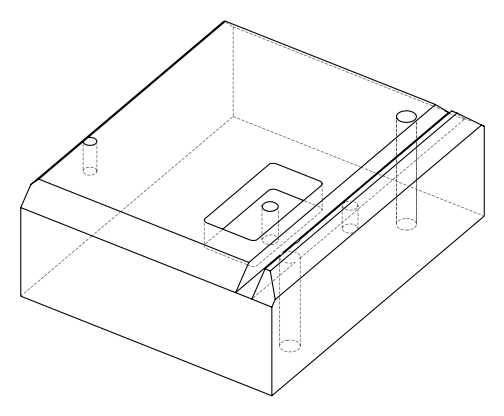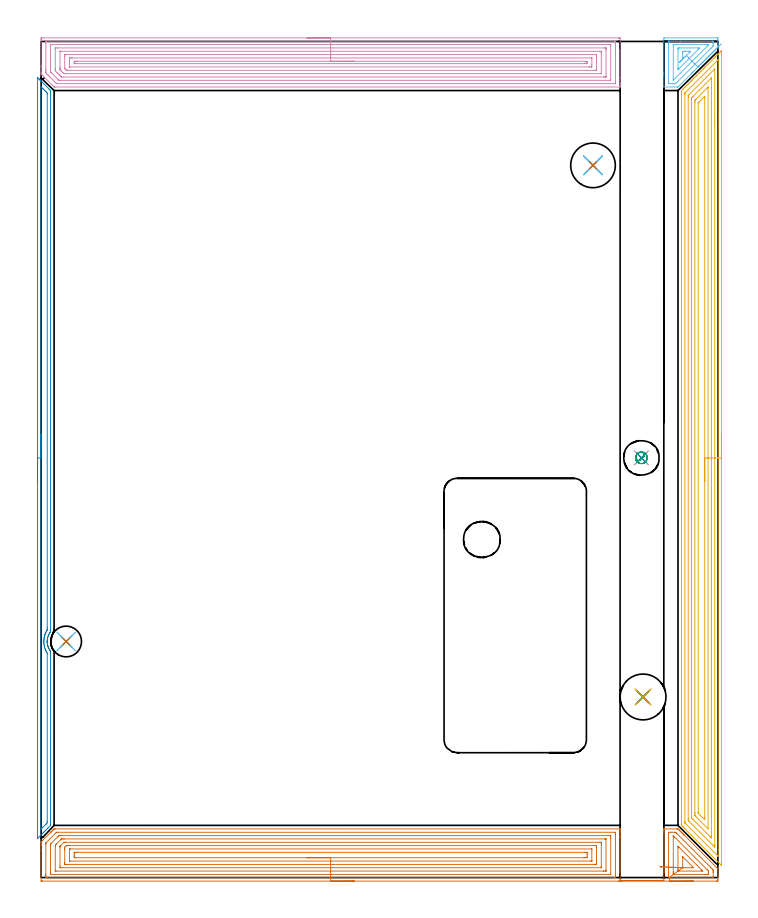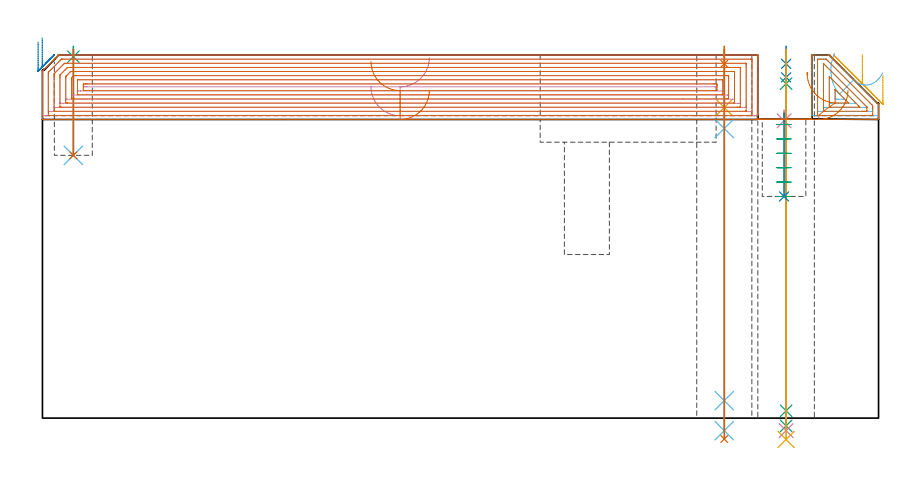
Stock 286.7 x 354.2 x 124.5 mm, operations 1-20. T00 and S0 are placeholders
(PLAN: 23 operations, 15 tool changes, 94.6 min)
(1 SPOT_DRILL | STEP1HOLE | NXT0321_9005460120000 | 0.05 min | 183 mm3)
(2 SPOT_DRILL_1 | STEP1HOLE_1 | NXT0321_9005460120000 | 0.05 min | 183 mm3)
(3 SPOT_DRILL_2 | STEP1POCKET | NXT0321_9005460120000 | 0.03 min | 2 mm3)
(4 SPOT_DRILL_3 | STEP1POCKET_1 | NXT0321_9005460120000 | 0.03 min | 2387 mm3)
(5 DRILL_BLIND_HOLE_INTO_CENTER | STEP1HOLE | NXT0301_128 | 0.08 min | 1726 mm3)
(6 GUN_DRILL_THROUGH_HOLE | STEP1HOLE | UGT0307_009 | 0.63 min | 12133 mm3)
(7 DRILL_TO_ENLARGE_THROUGH_HOLE | STEP1HOLE | UGT0301_257 | 0.54 min | 20842 mm3)
(8 DRILL_BLIND_HOLE_INTO_CENTER_1 | STEP1HOLE_1 | UGT0301_175 | 0.04 min | 86 mm3)
(9 GUN_DRILL_THROUGH_HOLE_1 | STEP1HOLE_1 | UGT0307_001 | 0.56 min | 2280 mm3)
(10 SPADE_DRILL_TO_ENLARGE_THROUGH_HOLE | STEP1HOLE_1 | UGT0306_003 | 0.52 min | 12696 mm3)
(11 DRILL_TO_ENLARGE_THROUGH_HOLE_1 | STEP1HOLE_1 | UGT0301_261 | 0.54 min | 21514 mm3)
(12 DRILL_BLIND_HOLE_INTO_CENTER_2 | STEP1POCKET | NXT0301_056 | 0.15 min | 1885 mm3)
(13 DRILL_TO_ENLARGE_BLIND_HOLE | STEP1POCKET | UGT0301_374 | 0.15 min | 2670 mm3)
(14 DRILL_BLIND_HOLE_INTO_CENTER_3 | STEP1POCKET_1 | NXT0301_128 | 0.12 min | 2962 mm3)
(15 MILL_ROUGH_BLIND_HOLE_CONTOUR | STEP1POCKET_1 | NXT0201_013 | Spiral | 0.65 min | 3099 mm3)
(16 AREA_MILL | FG_CHAMFER_SURFACE | UGT0205_001 | 15.92 min | 54783 mm3)
(17 AREA_MILL_1 | FG_CHAMFER_SURFACE_1 | UGT0205_001 | 16.15 min | 50276 mm3)
(18 AREA_MILL_2 | FG_CHAMFER_SURFACE_2 | UGT0205_001 | 1.3 min | 4495 mm3)
(19 AREA_MILL_3 | FG_CHAMFER_SURFACE_3 | UGT0205_001 | 17.59 min | 67489 mm3)
(20 AREA_MILL_4 | FG_CHAMFER_SURFACE_4 | UGT0205_001 | 5.29 min | 4749 mm3)
(21 MILL_RECTANGULAR_POCKET | POCKET_RECTANGULAR_STRAIGHT | NXT0201_013 | Follow Part, ap 2.5, ae 75% | 24.89 min | 208772 mm3)
(22 MILL_RECTANGULAR_SLOT | SLOT_RECTANGULAR | UGT0201_100 | Follow Part, ap 4.5, ae 75% | 8.12 min | 125910 mm3)
(23 MILL_BLIND_HOLE_FROM_SOLID_MATERIAL | STEP1POCKET_2 | NXT0201_013 | Spiral | 1.2 min | 7117 mm3)
(TOOL NXT0321_9005460120000 | NC Spot Drill, 142deg, 12mm, Carbide, Uncoated | D12 PA142 FL30 Z2)
(TOOL NXT0301_128 | Carbide Drill 12mm [861.1-1200-036A1-GP GC34] | D12 PA150 FL37.4 Z2)
(TOOL UGT0307_009 | Gun Drill 12 mm | D12 PA130 FL24 Z1)
(TOOL UGT0301_257 | Twist Drill 18.9 mm | D18.9 PA118 FL135 Z2)
(TOOL UGT0301_175 | Twist Drill 5.1 mm | D5.1 PA118 FL50 Z2)
(TOOL UGT0307_001 | Gun Drill 5 mm | D5 PA130 FL24 Z1)
(TOOL UGT0306_003 | Spade Drill 12.5mm | D12.5 PA132 FL10 Z2)
(TOOL UGT0301_261 | Twist Drill 19.4 mm | D19.4 PA118 FL140 Z2)
(TOOL NXT0301_056 | Carbide Drill 8.5mm [860.1-0850-026A1-MM 2214] | D8.5 PA140 FL47 Z2)
(TOOL UGT0301_374 | Twist Drill Flat Bottom 13 mm | D13 PA180 FL101 Z2)
(TOOL NXT0201_013 | ENDMILL 10mm | D10 FL30 Z4)
(TOOL UGT0205_001 | Chamfer Mill 20 x 3 x 45 deg. | D20 FL50 Z2)
(TOOL UGT0201_100 | End Mill 18 mm | D18 FL22 Z2)
(OP 1 SPOT_DRILL)
G17 G21 G94 G90
T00 M6
G54
G17 G0 G90 X233.8 Y301.7 S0 M3
G43 Z134.5 H0
G94 G81 G98 Z121.5 F250. R127.5
G80
M5
M2
(OP 2 SPOT_DRILL_1)
G17 G21 G94 G90
T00 M6
G54
G17 G0 G90 X255. Y76.5 S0 M3
G43 Z134.5 H0
G94 G81 G98 Z121.5 F250. R127.5
G80
M5
M2
(OP 3 SPOT_DRILL_2)
G17 G21 G94 G90
T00 M6
G54
G17 G0 G90 X10.6 Y100. S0 M3
G43 Z134.5 H0
G94 G81 G98 Z123.936 F250. R127.5
G80
M5
M2
(OP 4 SPOT_DRILL_3)
G17 G21 G94 G90
T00 M6
G54
G17 G0 G90 X254.3 Y177.8 S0 M3
G43 Z134.5 H0
G94 G81 G98 Z101.959 F250. R105.6
G80
M5
M2
(OP 5 DRILL_BLIND_HOLE_INTO_CENTER)
G17 G21 G94 G90
T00 M6
G54
G17 G0 G90 X233.8 Y301.7 S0 M3
G43 Z134.5 H1
G94 G81 G98 Z106.5 F250. R126.5
G80
M5
M2
(OP 6 GUN_DRILL_THROUGH_HOLE)
G17 G21 G94 G90
T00 M6
G54
G17 G0 G90 X233.8 Y301.7 M8
G43 Z134.5 H0
Z120.156
S716 M3
G94 G1 Z99.31 F125. M26
G4 X.084
Z6. F250.
G4 X.084
Z-4.298 F125.
G4 X.084
M5
M9
G0 Z120.156
Z134.5
M2
(OP 7 DRILL_TO_ENLARGE_THROUGH_HOLE)
G17 G21 G94 G90
T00 M6
G54
G17 G0 G90 X233.8 Y301.7 S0 M3
G43 Z134.5 H0
G94 G73 G98 Z-7.178 F250. Q18.811 R126.5
G80
M5
M2
(OP 8 DRILL_BLIND_HOLE_INTO_CENTER_1)
G17 G21 G94 G90
T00 M6
G54
G17 G0 G90 X255. Y76.5 S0 M3
G43 Z134.5 H0
G94 G81 G98 Z116.85 F250. R126.5
G80
M5
M2
(OP 9 GUN_DRILL_THROUGH_HOLE_1)
G17 G21 G94 G90
T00 M6
G54
G17 G0 G90 X255. Y76.5 M8
G43 Z134.5 H0
Z123.008
S716 M3
G94 G1 Z114.686 F125. M26
G4 X.084
Z2.5 F250.
G4 X.084
Z-2.666 F125.
G4 X.084
M5
M9
G0 Z123.008
Z134.5
M2
(OP 10 SPADE_DRILL_TO_ENLARGE_THROUGH_HOLE)
G17 G21 G94 G90
T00 M6
G54
G17 G0 G90 X255. Y76.5 S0 M3
G43 Z134.5 H0
G94 G73 G98 Z-4.283 F250. Q11.708 R126.5
G80
M5
M2
(OP 11 DRILL_TO_ENLARGE_THROUGH_HOLE_1)
G17 G21 G94 G90
T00 M6
G54
G17 G0 G90 X255. Y76.5 S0 M3
G43 Z134.5 H0
G94 G73 G98 Z-7.328 F250. Q18.833 R126.5
G80
M5
M2
(OP 12 DRILL_BLIND_HOLE_INTO_CENTER_2)
G17 G21 G94 G90
T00 M6
G54
G17 G0 G90 X10.6 Y100. S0 M3
G43 Z134.5 H1
G94 G81 G98 Z90.1 F250. R126.5
G80
M5
M2
(OP 13 DRILL_TO_ENLARGE_BLIND_HOLE)
G17 G21 G94 G90
T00 M6
G54
G17 G0 G90 X10.6 Y100. S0 M3
G43 Z134.5 H0
G94 G73 G98 Z90.1 F250. Q11.467 R126.5
G80
M5
M2
(OP 14 DRILL_BLIND_HOLE_INTO_CENTER_3)
G17 G21 G94 G90
T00 M6
G54
G17 G0 G90 X254.3 Y177.8 S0 M3
G43 Z134.5 H1
G94 G81 G98 Z76. F250. R104.6
G80
M5
M2
(OP 15 MILL_ROUGH_BLIND_HOLE_CONTOUR)
G17 G21 G94 G90
T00 M6
G54
G17 G0 G90 X254.3 Y177.8 S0 M3
G43 Z134.5 H0
Z100.667
G94 G3 X254.375 Y180.175 R1.189 F250.
X251.855 Y177.954 R2.375
X254.146 Y175.355 R2.45
X251.855 Y177.954 R-2.45
X253. Y176.654 R1.225
X254.3 Y177.8 R1.225
G0 Z95.733
G3 X254.375 Y180.175 R1.189
X251.855 Y177.954 R2.375
X254.146 Y175.355 R2.45
X251.855 Y177.954 R-2.45
X253. Y176.654 R1.225
X254.3 Y177.8 R1.225
G0 Z90.8
G3 X254.375 Y180.175 R1.189
X251.855 Y177.954 R2.375
X254.146 Y175.355 R2.45
X251.855 Y177.954 R-2.45
X253. Y176.654 R1.225
X254.3 Y177.8 R1.225
G0 Z85.867
G3 X254.375 Y180.175 R1.189
X251.855 Y177.954 R2.375
X254.146 Y175.355 R2.45
X251.855 Y177.954 R-2.45
X253. Y176.654 R1.225
X254.3 Y177.8 R1.225
G0 Z80.933
G3 X254.375 Y180.175 R1.189
X251.855 Y177.954 R2.375
X254.146 Y175.355 R2.45
X251.855 Y177.954 R-2.45
X253. Y176.654 R1.225
X254.3 Y177.8 R1.225
G0 Z76.
G3 X254.375 Y180.175 R1.189
X251.855 Y177.954 R2.375
X254.146 Y175.355 R2.45
X251.855 Y177.954 R-2.45
X253. Y176.654 R1.225
X254.3 Y177.8 R1.225
G0 Z134.5
M5
M2
(OP 16 AREA_MILL)
G17 G21 G94 G90
T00 M6
G54
G17 G0 G90 X112.65 Y355.7 S1061 M3
G43 Z134.5 H0
Z113.7
G94 G1 X112.688 Z112.828 F250.
X112.802 Z111.964
X112.991 Z111.112
X113.253 Z110.28
X113.587 Z109.474
X113.99 Z108.7
X114.458 Z107.964
X114.99 Z107.272
X115.579 Z106.629
X116.222 Z106.04
X116.914 Z105.508
X117.65 Z105.04
X118.424 Z104.637
X119.23 Z104.303
X120.062 Z104.041
X120.914 Z103.852
X121.778 Z103.738
X122.65 Z103.7
X244.674
X244.976 Y355.697 Z103.702
X245.29 Y355.692 Z103.706
X245.3 Y355.374 Z104.023
Y338.792 Z120.603
Y336.385 Z123.011
Y335.669 Z123.731
Y335.376 Z124.024
X245.293 Y334.957 Z124.435
X245.29 Y334.903 Z124.488
X245.121 Y334.9 Z124.5
X5.99
X5.5 Y334.907 Z124.493
X5.473 Y334.927 Z124.473
X0.179 Y340.22 Z119.179
X0.005 Y340.396 Z119.003
X0.004 Y340.4 Z119.
X0. Y340.754 Z118.645
Y341.018 Z118.382
Y341.734 Z117.661
Y342.983 Z116.414
Y343.517 Z115.878
Y344.142 Z115.254
Y354.84 Z104.557
X0.002 Y355.107 Z104.29
X0.007 Y355.692 Z103.706
X0.038 Y355.694 Z103.704
X0.626 Y355.7 Z103.7
X122.65
Y354.286 Z105.114
X242.886 Y354.285 Z105.115
X242.956 Y354.284 Z105.116
X243.096 Y354.279 Z105.121
X243.29 Y354.268 Z105.132
X243.292 Y354.216 Z105.184
X243.299 Y353.804 Z105.596
X243.3 Y349.002 Z110.398
Y336.863 Z122.537
X243.296 Y336.385 Z123.016
X243.293 Y336.334 Z123.066
X243.292 Y336.326 Z123.074
X243.26 Y336.321 Z123.079
X243.168 Y336.318 Z123.082
X243.027 Y336.315 Z123.085
X242.956 Y336.314 Z123.086
X6.814 Y336.315 Z123.085
X6.673 Y336.317 Z123.083
X6.58 Y336.321 Z123.079
X6.535 Y336.326 Z123.074
X6.522 Y336.336 Z123.064
X6.469 Y336.385 Z123.016
X5.99 Y336.86 Z122.54
X5.574 Y337.276 Z122.124
X3.308 Y339.541 Z119.859
X2.899 Y339.951 Z119.449
X2.414 Y340.438 Z118.962
X2.017 Y340.842 Z118.558
X2.005 Y341.25 Z118.15
X2.001 Y341.734 Z117.666
X2. Y342.147 Z117.253
Y353.737 Z105.663
X2.004 Y354.216 Z105.184
X2.007 Y354.266 Z105.134
X2.008 Y354.274 Z105.126
X2.04 Y354.279 Z105.121
X2.133 Y354.282 Z105.118
X2.273 Y354.285 Z105.115
X2.344 Y354.286 Z105.114
X122.65
Y352.872 Z106.528
X240.658 Y352.871 Z106.529
X241.098 Y352.869 Z106.531
X241.244 Y352.867 Z106.533
X241.288 Y352.865 Z106.535
X241.293 Y352.768 Z106.632
X241.297 Y352.634 Z106.766
X241.299 Y352.432 Z106.968
X241.3 Y352.231 Z107.169
X241.299 Y338.168 Z121.232
X241.298 Y337.968 Z121.432
X241.29 Y337.765 Z121.635
X241.282 Y337.735 Z121.665
X241.262 Y337.733 Z121.667
X241.208 Y337.73 Z121.67
X241.098 Y337.729 Z121.671
X8.218
X7.778 Y337.731 Z121.669
X7.632 Y337.734 Z121.666
X7.583 Y337.735 Z121.665
X7.543 Y337.769 Z121.631
X7.459 Y337.847 Z121.553
X7.133 Y338.168 Z121.232
X4.457 Y340.842 Z118.558
X4.202 Y341.099 Z118.301
X4.049 Y341.259 Z118.141
X4.013 Y341.298 Z118.102
X4.007 Y341.398 Z118.002
X4.003 Y341.532 Z117.868
X4.001 Y341.734 Z117.666
X4. Y341.935 Z117.465
X4.001 Y352.432 Z106.968
X4.002 Y352.632 Z106.768
X4.01 Y352.835 Z106.565
X4.018 Y352.865 Z106.535
X4.038 Y352.867 Z106.533
X4.092 Y352.87 Z106.53
X4.202 Y352.871 Z106.529
X122.65 Y352.872 Z106.528
Y351.457 Z107.943
X238.5
X239.239 Y351.452 Z107.948
X239.279 Y351.451 Z107.949
X239.29 Y351.444 Z107.956
X239.293 Y351.42 Z107.98
X239.297 Y351.312 Z108.088
X239.299 Y351.094 Z108.306
X239.3 Y350.659 Z108.741
X239.299 Y339.51 Z119.89
X239.297 Y339.29 Z120.11
X239.293 Y339.18 Z120.22
X239.29 Y339.156 Z120.244
X239.277 Y339.149 Z120.251
X239.222 Y339.147 Z120.253
X238.416 Y339.143 Z120.257
X238.332
X9.482
X8.672 Y339.149 Z120.251
X8.623 Y339.15 Z120.25
X8.57 Y339.191 Z120.209
X8.458 Y339.298 Z120.102
X8.236 Y339.515 Z119.885
X7.798 Y339.951 Z119.449
X7.778 Y339.971 Z119.429
X6.884 Y340.865 Z118.535
X6.025 Y341.734 Z117.666
X6. Y342.615 Z116.785
Y342.625 Z116.775
X6.001 Y351.09 Z108.31
X6.003 Y351.311 Z108.089
X6.007 Y351.42 Z107.98
X6.01 Y351.444 Z107.956
X6.023 Y351.451 Z107.949
X6.078 Y351.453 Z107.947
X6.884 Y351.457 Z107.943
X6.968
X122.65
Y350.043 Z109.357
X236.628 Y350.042 Z109.358
X237.24 Y350.039 Z109.361
X237.277 Y350.036 Z109.364
X237.29 Y350.031 Z109.369
X237.296 Y349.983 Z109.417
X237.298 Y349.758 Z109.642
X237.3 Y349.088 Z110.312
X237.299 Y340.675 Z118.725
X237.298 Y340.591 Z118.809
X237.295 Y340.571 Z118.829
X237.291 Y340.565 Z118.835
X237.281 Y340.563 Z118.837
X237.2 Y340.56 Z118.84
X236.914 Y340.557 Z118.843
X10.46
X9.848 Y340.561 Z118.839
X9.71 Y340.564 Z118.836
X9.641 Y340.569 Z118.831
X9.566 Y340.637 Z118.763
X9.357 Y340.842 Z118.558
X8.672 Y341.526 Z117.874
X8.465 Y341.734 Z117.666
X8.259 Y341.941 Z117.459
X8.125 Y342.08 Z117.32
X8.021 Y342.19 Z117.21
X8.016 Y342.232 Z117.168
X8.006 Y342.398 Z117.002
X8.004 Y342.625 Z116.775
X8. Y343.295 Z116.105
X8.001 Y349.925 Z109.475
X8.002 Y350.009 Z109.391
X8.005 Y350.029 Z109.371
X8.009 Y350.035 Z109.365
X8.02 Y350.037 Z109.363
X8.1 Y350.04 Z109.36
X8.386 Y350.043 Z109.357
X122.65
Y348.629 Z110.771
X234.84 Y348.628 Z110.772
X235.08 Y348.627 Z110.773
X235.22 Y348.624 Z110.776
X235.283 Y348.622 Z110.778
X235.29 Y348.588 Z110.812
X235.297 Y348.411 Z110.989
X235.299 Y347.975 Z111.425
X235.3 Y347.516 Z111.884
X235.299 Y342.625 Z116.775
X235.297 Y342.17 Z117.23
X235.29 Y342.015 Z117.385
X235.283 Y341.978 Z117.422
X235.25 Y341.976 Z117.424
X235.168 Y341.974 Z117.426
X234.84 Y341.972 Z117.428
X234.602 Y341.971 Z117.429
X11.354
X11.115 Y341.972 Z117.428
X10.788 Y341.976 Z117.424
X10.708 Y341.978 Z117.422
X10.666 Y341.994 Z117.406
X10.612 Y342.044 Z117.356
X10.46 Y342.19 Z117.21
X10.033 Y342.625 Z116.775
X10.01 Y342.656 Z116.744
X10.006 Y342.683 Z116.717
X10.002 Y342.74 Z116.66
X10.001 Y342.855 Z116.545
X10. Y343.084 Z116.316
X10.001 Y347.975 Z111.425
X10.003 Y348.43 Z110.97
X10.01 Y348.585 Z110.815
X10.018 Y348.622 Z110.778
X10.051 Y348.624 Z110.776
X10.132 Y348.626 Z110.774
X10.46 Y348.628 Z110.772
X10.698 Y348.629 Z110.771
X122.65
Y347.215 Z112.185
X233.052 Y347.214 Z112.186
X233.184 Y347.212 Z112.188
X233.271 Y347.208 Z112.192
X233.291 Y347.206 Z112.194
X233.294 Y347.195 Z112.205
X233.297 Y347.165 Z112.235
X233.299 Y347.083 Z112.317
Y344.162 Z115.238
X233.292 Y343.517 Z115.883
X233.29 Y343.4 Z116.
X233.178 Y343.392 Z116.008
X233.052 Y343.39 Z116.01
X232.29 Y343.386 Z116.014
X232.158 Y343.385 Z116.015
X12.248 Y343.386 Z116.014
X12.116 Y343.388 Z116.012
X12.029 Y343.392 Z116.008
X12.009 Y343.394 Z116.006
X12.006 Y343.405 Z115.995
X12.003 Y343.435 Z115.965
X12.001 Y343.517 Z115.883
Y346.438 Z112.962
X12.008 Y347.083 Z112.317
X12.01 Y347.2 Z112.2
X12.122 Y347.208 Z112.192
X12.248 Y347.211 Z112.189
X13.01 Y347.214 Z112.186
X13.142 Y347.215 Z112.185
X122.65
Y345.8 Z113.6
X230.371
X230.765 Y345.799 Z113.601
X231.264 Y345.793 Z113.607
X231.297 Y345.3 Z114.1
X231.298 Y345.266 Z114.134
X231.264 Y344.807 Z114.593
X230.87 Y344.802 Z114.598
X230.371 Y344.8 Z114.6
X229.978
X14.93
X14.536 Y344.801 Z114.599
X14.036 Y344.807 Z114.593
X14.003 Y345.3 Z114.1
X14.002 Y345.334 Z114.066
X14.036 Y345.793 Z113.607
X14.43 Y345.798 Z113.602
X14.93 Y345.8 Z113.6
X15.322
X122.65
X123.522 Z113.638
X124.386 Z113.751
X125.238 Z113.94
X126.07 Z114.203
X126.876 Z114.536
X127.65 Z114.939
X128.386 Z115.408
X129.078 Z115.939
X129.721 Z116.528
X130.31 Z117.172
X130.842 Z117.864
X131.31 Z118.6
X131.713 Z119.373
X132.047 Z120.179
X132.309 Z121.011
X132.498 Z121.863
X132.612 Z122.728
X132.65 Z123.6
G0 Z134.5
M5
M2
(OP 17 AREA_MILL_1)
G17 G21 G94 G90
T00 M6
G54
G17 G0 G90 X288.2 Y187.75 S1061 M3
G43 Z134.5 H0
Z117.6
G94 G1 Y187.712 Z116.728 F250.
Y187.598 Z115.864
Y187.409 Z115.012
Y187.147 Z114.18
Y186.813 Z113.374
Y186.41 Z112.6
Y185.941 Z111.864
Y185.41 Z111.172
Y184.821 Z110.529
Y184.178 Z109.94
Y183.486 Z109.408
Y182.75 Z108.94
Y181.976 Z108.537
Y181.17 Z108.203
Y180.338 Z107.941
Y179.486 Z107.752
Y178.622 Z107.638
Y177.75 Z107.6
X288.199 Y5.344 Z107.601
X288.194 Y5.217 Z107.604
X288.151 Y5.255 Z107.647
X288.031 Y5.369 Z107.767
X275.457 Y17.943 Z120.342
X272.846 Y20.553 Z122.952
X272.676 Y20.722 Z123.119
X272.508 Y20.891 Z123.29
X272.4 Y20.999 Z123.398
X272.233 Y21.164 Z123.561
X272.071 Y21.328 Z123.727
X271.953 Y21.446 Z123.845
X271.791 Y21.606 Z124.004
X271.633 Y21.766 Z124.165
X271.507 Y21.892 Z124.291
X271.329 Y22.074 Z124.466
X271.304 Y22.105 Z124.489
X271.3 Y22.339 Z124.5
Y333.161
X271.304 Y333.396 Z124.49
X271.33 Y333.432 Z124.465
X271.834 Y333.934 Z123.966
X272.102 Y334.203 Z123.696
X272.233 Y334.335 Z123.563
X272.61 Y334.71 Z123.19
X272.745 Y334.845 Z123.055
X272.995 Y335.096 Z122.803
X273.118 Y335.22 Z122.678
X273.469 Y335.569 Z122.331
X273.657 Y335.757 Z122.143
X273.888 Y335.989 Z121.91
X274.002 Y336.104 Z121.794
X274.568 Y336.668 Z121.232
X274.782 Y336.882 Z121.016
X274.886 Y336.988 Z120.91
X275.329 Y337.429 Z120.471
X275.771 Y337.872 Z120.025
X275.973 Y338.073 Z119.826
X276.045 Y338.145 Z119.755
X276.655 Y338.757 Z119.141
X276.866 Y338.967 Z118.933
X276.904 Y339.004 Z118.896
X277.539 Y339.641 Z118.257
X277.76 Y339.86 Z118.04
X278.424 Y340.525 Z117.373
X278.621 Y340.721 Z117.179
X278.653 Y340.753 Z117.147
X279.308 Y341.409 Z116.489
X279.48 Y341.58 Z116.32
X279.546 Y341.646 Z116.254
X280.192 Y342.294 Z115.605
X280.338 Y342.439 Z115.461
X280.439 Y342.539 Z115.361
X280.634 Y342.735 Z115.164
X280.736 Y342.837 Z115.062
X281.076 Y343.178 Z114.721
X281.197 Y343.297 Z114.602
X281.332 Y343.432 Z114.467
X281.519 Y343.62 Z114.279
X281.629 Y343.73 Z114.168
X282.225 Y344.326 Z113.574
X282.403 Y344.504 Z113.394
X283.118 Y345.219 Z112.681
X283.287 Y345.389 Z112.51
X284.011 Y346.112 Z111.788
X284.172 Y346.273 Z111.625
X284.905 Y347.005 Z110.894
X285.056 Y347.157 Z110.741
X285.491 Y347.591 Z110.309
X285.798 Y347.898 Z110.001
X285.94 Y348.042 Z109.856
X286.349 Y348.449 Z109.451
X286.394 Y348.494 Z109.406
X286.691 Y348.791 Z109.108
X286.824 Y348.926 Z108.972
X287.208 Y349.308 Z108.592
X287.328 Y349.428 Z108.471
X287.584 Y349.685 Z108.215
X287.709 Y349.81 Z108.087
X288.067 Y350.167 Z107.733
X288.151 Y350.251 Z107.649
X288.182 Y350.28 Z107.618
X288.195 Y350.283 Z107.605
X288.2 Y350.28 Z107.6
Y177.75
X286.786 Z109.014
Y9.388
X286.784 Y9.208 Z109.016
X286.781 Y9.118 Z109.019
X286.78 Y9.088 Z109.02
X286.759 Y9.102 Z109.041
X286.673 Y9.184 Z109.127
X286.463 Y9.388 Z109.337
X273.064 Y22.786 Z122.736
X272.897 Y22.955 Z122.903
X272.765 Y23.094 Z123.035
X272.725 Y23.137 Z123.075
X272.721 Y23.161 Z123.079
X272.719 Y23.213 Z123.081
X272.714 Y23.64 Z123.086
Y23.679
X272.715 Y331.821 Z123.085
X272.719 Y332.248 Z123.081
X272.721 Y332.35 Z123.079
X272.774 Y332.412 Z123.026
X272.872 Y332.516 Z122.928
X273.065 Y332.714 Z122.735
X286.553 Y346.203 Z109.247
X286.645 Y346.293 Z109.155
X286.74 Y346.383 Z109.06
X286.777 Y346.416 Z109.023
X286.785 Y346.152 Z109.015
Y346.112
X286.786 Y177.75 Z109.014
X285.372 Z110.428
X285.371 Y13.854 Z110.429
Y13.536
X285.366 Y12.961 Z110.434
X285.365 Y12.951 Z110.435
X285.345 Y12.961 Z110.455
X285.056 Y13.245 Z110.744
X284.445 Y13.854 Z111.355
X274.444 Y23.855 Z121.356
X274.268 Y24.035 Z121.532
X274.18 Y24.127 Z121.62
X274.139 Y24.172 Z121.661
X274.136 Y24.254 Z121.664
X274.132 Y24.572 Z121.668
X274.129 Y24.89 Z121.671
Y330.353
X274.132 Y330.928 Z121.668
X274.135 Y331.24 Z121.665
X274.145 Y331.334 Z121.655
X274.21 Y331.402 Z121.59
X274.444 Y331.644 Z121.356
X285.34 Y342.539 Z110.46
X285.352 Y342.547 Z110.448
X285.359 Y342.551 Z110.441
X285.365 Y342.539 Z110.435
X285.369 Y342.339 Z110.431
X285.371 Y342.221 Z110.429
X285.372 Y320.88 Z110.428
Y177.75
X283.957 Z111.843
Y17.427
X283.955 Y16.893 Z111.845
X283.953 Y16.838 Z111.847
X283.952 Y16.813 Z111.848
X283.918 Y16.842 Z111.882
X283.722 Y17.033 Z112.078
X283.322 Y17.427 Z112.478
X276.178 Y24.572 Z119.622
X275.55 Y25.242 Z120.25
X275.543 Y26.358 Z120.257
Y329.818
X275.545 Y330.035 Z120.255
X275.547 Y330.204 Z120.253
X275.55 Y330.284 Z120.25
X275.6 Y330.339 Z120.2
X275.754 Y330.499 Z120.046
X276.177 Y330.928 Z119.623
X283.897 Y338.647 Z111.903
X283.931 Y338.678 Z111.869
X283.951 Y338.694 Z111.849
X283.952 Z111.848
X283.954 Y338.681 Z111.846
X283.956 Y338.582 Z111.844
X283.957 Y338.29 Z111.843
Y338.073
Y177.75
X282.543 Z113.257
Y20.858
X282.54 Y20.716 Z113.26
X282.538 Y20.678 Z113.262
X282.537 Y20.674 Z113.263
X282.526 Y20.681 Z113.274
X282.471 Y20.73 Z113.329
X282.403 Y20.796 Z113.397
X277.734 Y25.465 Z118.066
X277.097 Y26.111 Z118.703
X276.977 Y26.236 Z118.823
X276.964 Y26.358 Z118.836
X276.961 Y26.495 Z118.839
X276.957 Y27.251 Z118.843
Y27.393
Y328.249
X276.958 Y328.389 Z118.842
X276.964 Y329.142 Z118.836
X276.975 Y329.265 Z118.825
X277.097 Y329.392 Z118.703
X277.414 Y329.714 Z118.386
X277.733 Y330.035 Z118.067
X282.403 Y334.704 Z113.397
X282.505 Y334.801 Z113.295
X282.534 Y334.824 Z113.266
X282.536 Y334.825 Z113.264
X282.538 Y334.811 Z113.262
X282.542 Y334.737 Z113.258
X282.543 Y334.642 Z113.257
Y334.501
Y177.75
X281.129 Z114.671
X281.128 Y25.465 Z114.672
X281.126 Y24.968 Z114.674
X281.122 Y24.572 Z114.678
X281.12 Y24.539 Z114.68
X281.081 Y24.572 Z114.719
X280.634 Y25.014 Z115.166
X280.182 Y25.465 Z115.618
X279.289 Y26.358 Z116.511
X278.866 Y26.784 Z116.934
X278.406 Y27.251 Z117.394
X278.378 Y27.287 Z117.422
X278.376 Y27.315 Z117.424
X278.373 Y27.376 Z117.427
X278.372 Y27.501 Z117.428
X278.371 Y27.751 Z117.429
X278.372 Y328.052 Z117.428
X278.373 Y328.15 Z117.427
X278.376 Y328.198 Z117.424
X278.378 Y328.218 Z117.422
X278.402 Y328.249 Z117.398
X278.633 Y328.484 Z117.167
X278.866 Y328.718 Z116.934
X281.076 Y330.928 Z114.724
X281.094 Y330.942 Z114.706
X281.102 Y330.945 Z114.698
X281.122 Y330.947 Z114.678
X281.123 Y330.928 Z114.677
X281.127 Y330.661 Z114.673
X281.129 Y330.429 Z114.671
Y330.035
Y177.75
Y176.878 Z114.709
Y176.013 Z114.823
Y175.162 Z115.012
Y174.33 Z115.274
Y173.524 Z115.608
Y172.75 Z116.011
Y172.014 Z116.48
Y171.322 Z117.011
Y170.679 Z117.6
Y170.09 Z118.243
Y169.558 Z118.935
Y169.09 Z119.671
Y168.687 Z120.445
Y168.353 Z121.251
Y168.091 Z122.083
Y167.902 Z122.935
Y167.788 Z123.8
Y167.75 Z124.671
G0 Z134.5
M5
M2
(OP 18 AREA_MILL_2)
G17 G21 G94 G90
T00 M6
G54
G17 G0 G90 X288.132 Y353.191 S1061 M3
G43 Z134.5 H0
Z118.396
G94 G1 X287.752 Y352.812 Z117.708 F250.
X287.331 Y352.393 Z117.069
X286.872 Y351.936 Z116.485
X286.378 Y351.445 Z115.959
X285.854 Y350.923 Z115.496
X285.304 Y350.375 Z115.1
X284.731 Y349.804 Z114.772
X284.14 Y349.215 Z114.516
X283.536 Y348.613 Z114.334
X282.922 Y348.002 Z114.227
X282.304 Y347.387 Z114.196
X281.687 Y346.772 Z114.241
X281.075 Y346.163 Z114.361
X280.472 Y345.563 Z114.557
X279.884 Y344.977 Z114.825
X279.315 Y344.41 Z115.165
X278.769 Y343.866 Z115.574
X278.25 Y343.35 Z116.049
X277.757 Y342.857 Z116.543
X277.527 Y342.625 Z116.771
X276.832 Y341.932 Z117.468
X276.635 Y341.734 Z117.663
X276.571 Y341.671 Z117.728
X276.398 Y341.498 Z117.901
X276.338 Y341.437 Z117.96
X276.278 Y341.377 Z118.022
X276.097 Y341.197 Z118.202
X276.041 Y341.139 Z118.257
X275.984 Y341.083 Z118.315
X275.796 Y340.896 Z118.503
X275.744 Y340.842 Z118.555
X275.69 Y340.79 Z118.609
X275.495 Y340.595 Z118.804
X275.446 Y340.545 Z118.852
X275.397 Y340.496 Z118.903
X275.195 Y340.294 Z119.105
X275.149 Y340.248 Z119.149
X269.92 Y335.02 Z124.379
X269.795 Y334.904 Z124.49
X269.526 Y334.9 Z124.5
X263.801
X263.8 Y339.951 Z119.449
Y340.842 Z118.551
X263.801 Y355.553 Z103.842
X263.805 Y355.691 Z103.705
X264.241 Y355.7 Z103.7
X286.407 Y355.699 Z103.701
X286.699 Y355.693 Z103.707
X286.7 Y355.109 Z104.291
Y352.432 Z106.967
Y352.211 Z107.187
X286.699 Y351.987 Z107.41
X286.695 Y351.805 Z107.591
X286.552 Y351.651 Z107.746
X286.089 Y351.189 Z108.21
X285.551 Y350.649 Z108.748
X285.048 Y350.147 Z109.252
X284.659 Y349.758 Z109.639
X284.188 Y349.288 Z110.112
X283.768 Y348.866 Z110.53
X283.617 Y348.716 Z110.683
X283.329 Y348.429 Z110.971
X282.876 Y347.975 Z111.422
X282.386 Y347.486 Z111.914
X281.985 Y347.083 Z112.313
X281.46 Y346.56 Z112.839
X281.093 Y346.192 Z113.205
X280.535 Y345.635 Z113.765
X280.202 Y345.3 Z114.096
X279.609 Y344.709 Z114.691
X279.507 Y344.606 Z114.792
X279.31 Y344.408 Z114.988
X278.683 Y343.783 Z115.616
X278.626 Y343.726 Z115.673
X278.419 Y343.517 Z115.879
X278.25 Y343.35 Z116.049
X277.025 Y344.575 Z114.825
X269.525 Y337.075 Z122.325
X269.181 Y336.733 Z122.667
X268.827 Y336.385 Z123.015
X268.765 Y336.327 Z123.073
X268.708 Y336.321 Z123.079
X268.645 Y336.318 Z123.082
X267.833 Y336.314 Z123.086
X267.764
X266.003 Y336.315 Z123.085
X265.933 Y336.318 Z123.082
X265.81 Y336.323 Z123.077
X265.807 Y336.385 Z123.015
X265.802 Y336.588 Z122.812
X265.8 Y337.276 Z122.124
Y337.481 Z121.919
X265.801 Y353.528 Z105.872
X265.808 Y354.216 Z105.184
X265.81 Y354.265 Z105.135
X265.823 Y354.279 Z105.121
X265.864 Y354.282 Z105.118
X265.934 Y354.285 Z105.115
X270.997 Y354.286 Z105.114
X284.428 Y354.285 Z105.115
X284.497
X284.567 Y354.283 Z105.117
X284.69 Y354.277 Z105.123
X284.693 Y354.216 Z105.184
X284.698 Y354.012 Z105.388
X284.699 Y353.324 Z106.076
Y353.12 Z106.28
X284.69 Y352.432 Z106.968
X284.683 Y352.245 Z107.155
X284.497 Y352.051 Z107.349
X283.803 Y351.352 Z108.048
X277.025 Y344.575 Z114.825
X275.801 Y345.8 Z113.6
X268.079 Y338.079 Z121.321
X267.963 Y337.967 Z121.433
X267.845 Y337.856 Z121.544
X267.81 Y337.836 Z121.564
X267.8 Y338.131 Z121.269
Y338.168 Z121.232
X267.801 Y352.432 Z106.968
X267.81 Y352.853 Z106.547
X268.218 Y352.865 Z106.535
X268.645 Y352.869 Z106.531
X269.092 Y352.871 Z106.529
X269.525 Y352.872 Z106.528
X281.855 Y352.871 Z106.529
X282.305 Y352.869 Z106.531
X282.514 Y352.865 Z106.535
X282.69 Y352.853 Z106.547
X282.692 Y352.762 Z106.638
X282.69 Y352.715 Z106.685
X282.663 Y352.675 Z106.725
X282.583 Y352.588 Z106.812
X282.432 Y352.432 Z106.968
X275.801 Y345.8 Z113.6
X274.576 Y347.024 Z112.376
X270.176 Y342.625 Z116.775
X269.922 Y342.379 Z117.021
X269.843 Y342.303 Z117.097
X269.809 Y342.287 Z117.113
X269.804 Y342.344 Z117.056
X269.8 Y343.239 Z116.161
X269.801 Y350.649 Z108.751
X269.807 Y351.256 Z108.144
X269.817 Y351.45 Z107.95
X270.489 Y351.457 Z107.943
X278.416
X278.962 Y351.451 Z107.949
X278.704 Y351.165 Z108.235
X278.549 Y351.003 Z108.397
X278.333 Y350.781 Z108.619
X274.576 Y347.024 Z112.376
X273.351 Y348.249 Z111.151
X272.185 Y347.083 Z112.317
X272.168 Y347.066 Z112.334
X271.81 Y346.733 Z112.667
X271.805 Y347.083 Z112.317
X271.801 Y347.455 Z111.945
X271.8 Y349.238 Z110.162
X271.803 Y349.758 Z109.642
X271.806 Y349.944 Z109.456
X271.81 Y350.03 Z109.37
X271.892 Y350.037 Z109.363
X272.168 Y350.04 Z109.36
X272.767 Y350.043 Z109.357
X273.048
X274.529 Y350.042 Z109.358
X274.81 Y350.04 Z109.36
X275.074 Y350.036 Z109.364
X274.855 Y349.758 Z109.642
X274.834 Y349.733 Z109.667
X274.81 Y349.708 Z109.692
X273.351 Y348.249 Z111.151
X272.863 Y347.761 Z111.685
X272.411 Y347.309 Z112.278
X271.996 Y346.894 Z112.923
X271.623 Y346.521 Z113.618
X271.294 Y346.192 Z114.356
X271.011 Y345.909 Z115.132
X270.778 Y345.676 Z115.939
X270.595 Y345.493 Z116.772
X270.464 Y345.362 Z117.625
X270.387 Y345.285 Z118.49
X270.363 Y345.261 Z119.362
X270.392 Y345.29 Z120.233
X270.476 Y345.374 Z121.098
X270.612 Y345.51 Z121.949
X270.8 Y345.698 Z122.779
X271.039 Y345.937 Z123.584
X271.326 Y346.224 Z124.356
X271.66 Y346.558 Z125.089
G0 Z134.5
M5
M2
(OP 19 AREA_MILL_3)
G17 G21 G94 G90
T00 M6
G54
G17 G0 G90 X276.216 Y-1.5 S1061 M3
G43 Z134.5 H0
Z112.4
G94 G1 X276.178 Z111.528 F250.
X276.064 Z110.664
X275.876 Z109.812
X275.613 Z108.98
X275.279 Z108.174
X274.877 Z107.4
X274.408 Z106.664
X273.877 Z105.972
X273.287 Z105.329
X272.644 Z104.74
X271.952 Z104.208
X271.216 Z103.74
X270.443 Z103.337
X269.637 Z103.003
X268.805 Z102.741
X267.953 Z102.552
X267.088 Z102.438
X266.216 Z102.4
X245.743 Y-1.499 Z102.401
X245.742 Y-1.478 Z102.422
X245.743 Y-1.307 Z102.593
X245.749 Y-1.304 Z102.596
X245.993 Y-1.29 Z102.589
X246.083 Y-1.3 Z102.6
X263.074
X263.109 Y-1.299 Z102.595
X263.112
X263.123 Y-1.3 Z102.6
X263.687 Y-1.299 Z102.599
X263.8
Y18.859 Z122.755
Y19.696 Z123.59
Y20.092 Z123.992
Y20.578 Z124.478
X263.801 Y20.581 Z124.48
X263.807 Y20.595 Z124.49
X263.999 Y20.6 Z124.5
X269.321
X269.792 Y20.598 Z124.492
X269.812 Y20.585 Z124.483
X269.823 Y20.578 Z124.476
X270.207 Y20.193 Z124.091
X270.264 Y20.137 Z124.034
X270.318 Y20.082 Z123.981
X270.503 Y19.897 Z123.796
X270.558 Y19.843 Z123.74
X270.611 Y19.789 Z123.688
X270.799 Y19.602 Z123.501
X270.852 Y19.549 Z123.446
X270.904 Y19.497 Z123.396
X271.094 Y19.306 Z123.205
X271.146 Y19.255 Z123.152
X271.196 Y19.204 Z123.103
X271.39 Y19.01 Z122.909
X271.44 Y18.961 Z122.858
X271.489 Y18.912 Z122.811
X271.686 Y18.715 Z122.614
X271.735 Y18.667 Z122.564
X271.781 Y18.619 Z122.518
X271.981 Y18.419 Z122.318
X272.029 Y18.373 Z122.27
X272.074 Y18.327 Z122.226
X272.277 Y18.123 Z122.022
X272.323 Y18.079 Z121.976
X272.366 Y18.034 Z121.933
X272.573 Y17.828 Z121.727
X286.468 Y3.933 Z107.831
X286.584 Y3.815 Z107.712
X286.69 Y3.706 Z107.603
X286.7 Y3.642 Z107.541
Y-0.155 Z103.743
Y-0.323 Z103.575
X286.695 Y-1.037 Z102.857
X286.692 Y-1.49 Z102.404
X286.63 Y-1.493 Z102.403
X286.172 Y-1.5 Z102.4
X266.216
X266.229 Y-0.082 Z103.818
X265.838 Y-0.079 Z103.821
X265.81 Y-0.069 Z103.831
X265.807 Y-0.022 Z103.878
X265.803 Y0.081 Z103.981
X265.801 Y0.288 Z104.188
X265.8 Y0.7 Z104.6
X265.801 Y18.8 Z122.7
X265.803 Y19.014 Z122.914
X265.807 Y19.121 Z123.021
X265.81 Y19.169 Z123.069
X265.848 Y19.18 Z123.08
X266.66 Y19.185 Z123.085
X266.73 Y19.186 Z123.086
X268.504 Y19.185 Z123.085
X268.707 Y19.181 Z123.081
X268.753 Y19.179 Z123.079
X268.879 Y19.061 Z122.961
X269.057 Y18.888 Z122.788
X269.321 Y18.629 Z122.529
X283.694 Y4.256 Z108.156
X284.398 Y3.548 Z107.448
X284.565 Y3.374 Z107.274
X284.69 Y3.222 Z107.122
X284.696 Y3.078 Z106.978
X284.699 Y2.492 Z106.392
X284.7 Y2.192 Z106.092
X284.699 Y0.428 Z104.328
X284.694 Y0.127 Z104.027
X284.69 Y-0.067 Z103.833
X284.601 Y-0.079 Z103.821
X284.398 Y-0.084 Z103.816
X284.328 Y-0.085 Z103.815
X266.59
X266.229 Y-0.082 Z103.818
X267.817 Y1.335 Z105.235
X267.806 Y1.351 Z105.251
X267.803 Y1.61 Z105.51
X267.8 Y2.24 Z106.14
Y2.492 Z106.392
X267.801 Y17.49 Z121.39
X267.802 Y17.62 Z121.52
X267.805 Y17.684 Z121.584
X267.807 Y17.686 Z121.586
X267.811 Y17.684 Z121.584
X267.831 Y17.667 Z121.567
X268.01 Y17.49 Z121.39
X268.434 Y17.067 Z120.967
X282.127 Y3.374 Z107.274
X282.624 Y2.875 Z106.775
X282.667 Y2.826 Z106.726
X282.687 Y2.802 Z106.702
X282.692 Y2.717 Z106.617
X282.698 Y2.567 Z106.467
X282.7 Y2.492 Z106.392
Y2.417 Z106.317
Y1.61 Z105.51
X282.699 Y1.535 Z105.435
X282.695 Y1.459 Z105.359
X282.685 Y1.335 Z105.235
X282.624 Y1.334 Z105.234
X282.019 Y1.329 Z105.229
X281.737
X281.133 Y1.328 Z105.228
X268.434 Y1.329 Z105.229
X267.825 Y1.333 Z105.233
X267.817 Y1.335 Z105.235
X269.81 Y2.751 Z106.651
X269.808 Y2.775 Z106.675
X269.802 Y2.895 Z106.795
X269.801 Y3.374 Z107.274
X269.8 Y3.779 Z107.679
Y12.602 Z116.502
X269.804 Y13.079 Z116.979
X269.807 Y13.213 Z117.113
X269.808 Y13.227 Z117.127
X269.845 Y13.194 Z117.094
X269.968 Y13.079 Z116.979
X270.207 Y12.843 Z116.743
X279.677 Y3.374 Z107.274
X279.964 Y3.086 Z106.986
X280.285 Y2.755 Z106.655
X280.288 Y2.748 Z106.648
X280.279 Y2.747 Z106.647
X280.235 Y2.744 Z106.644
X280.144 Y2.743 Z106.643
X279.964
X270.207
X269.953 Y2.745 Z106.645
X269.81 Y2.751 Z106.651
X271.822 Y4.164 Z108.064
X271.81 Y4.198 Z108.098
X271.807 Y4.256 Z108.156
X271.801 Y4.435 Z108.335
Y8.668 Z112.568
X271.802 Y8.744 Z112.644
X271.804 Y8.757 Z112.657
X271.81 Y8.78 Z112.68
X271.931 Y8.668 Z112.568
X271.981 Y8.62 Z112.52
X275.529 Y5.073 Z108.973
X276.343 Y4.256 Z108.156
X276.416 Y4.179 Z108.079
X276.419 Y4.162 Z108.062
X275.529 Y4.157 Z108.057
X272.968
X272.081
X271.981 Y4.158 Z108.058
X271.882 Y4.161 Z108.061
X271.822 Y4.164 Z108.064
X270.954 Y4.201 Z108.139
X270.096 Y4.237 Z108.289
X269.253 Y4.273 Z108.514
X268.434 Y4.308 Z108.812
X267.644 Y4.342 Z109.18
X266.888 Y4.374 Z109.615
X266.174 Y4.404 Z110.115
X265.506 Y4.433 Z110.675
X264.889 Y4.459 Z111.291
X264.328 Y4.483 Z111.958
X263.827 Y4.504 Z112.673
X263.39 Y4.523 Z113.428
X263.021 Y4.539 Z114.218
X262.722 Y4.552 Z115.037
X262.496 Y4.561 Z115.88
X262.344 Y4.568 Z116.739
X262.267 Y4.571 Z117.608
X262.266 Z118.48
G0 Z134.5
X132.65 Y-1.5
Z112.4
G1 X132.612 Z111.528
X132.498 Z110.664
X132.309 Z109.812
X132.047 Z108.98
X131.713 Z108.174
X131.31 Z107.4
X130.842 Z106.664
X130.31 Z105.972
X129.721 Z105.329
X129.078 Z104.74
X128.386 Z104.209
X127.65 Z103.74
X126.876 Z103.337
X126.07 Z103.003
X125.238 Z102.741
X124.386 Z102.552
X123.522 Z102.438
X122.65 Z102.4
X0.626
X0.198 Y-1.496 Z102.402
X0.01 Y-1.492 Z102.406
X0. Y-1.301 Z102.596
Y11.579 Z115.474
Y13.607 Z117.503
Y13.961 Z117.856
Y15.042 Z118.94
X0.002 Y15.064 Z118.962
X0.006 Y15.095 Z118.992
X0.03 Y15.131 Z119.029
X0.183 Y15.285 Z119.181
X0.328 Y15.429 Z119.328
X0.625 Y15.724 Z119.624
X3.86 Y18.961 Z122.858
X3.904 Y19.005 Z122.904
X4.108 Y19.208 Z123.107
X4.154 Y19.255 Z123.152
X4.202 Y19.303 Z123.202
X4.398 Y19.499 Z123.398
X4.448 Y19.549 Z123.446
X4.5 Y19.601 Z123.5
X4.688 Y19.789 Z123.688
X4.742 Y19.843 Z123.74
X4.798 Y19.899 Z123.798
X4.979 Y20.079 Z123.978
X5.036 Y20.137 Z124.034
X5.479 Y20.578 Z124.476
X5.488 Y20.588 Z124.481
X5.509 Y20.6 Z124.487
X5.99 Z124.5
X245.121
X245.292 Y20.597 Z124.488
X245.294 Y20.592 Z124.482
X245.3 Y20.228 Z124.128
Y19.963 Z123.863
Y19.255 Z123.15
Y18.019 Z121.915
Y17.49 Z121.385
Y16.872 Z120.768
X245.299 Y-1.037 Z102.86
X245.296 Y-1.344 Z102.556
X245.29 Y-1.493 Z102.407
X245.139 Y-1.497 Z102.403
X244.674 Y-1.5 Z102.4
X122.65
Y-0.086 Z103.814
X2.414 Y-0.085 Z103.815
X2.343
X2.035 Y-0.079 Z103.821
X2.01 Y0.022 Z103.922
X2.003 Y0.251 Z104.151
X2.001 Y0.727 Z104.627
X2. Y1.136 Z105.036
X2.001 Y13.961 Z117.861
X2.002 Y14.368 Z118.268
X2.01 Y14.606 Z118.506
X2.021 Y14.659 Z118.559
X2.065 Y14.708 Z118.608
X2.195 Y14.844 Z118.744
X5.99 Y18.64 Z122.54
X6.301 Y18.948 Z122.848
X6.499 Y19.141 Z123.041
X6.533 Y19.171 Z123.071
X6.577 Y19.179 Z123.079
X6.678 Y19.182 Z123.082
X6.884 Y19.185 Z123.085
X6.954 Y19.186 Z123.086
X242.886 Y19.185 Z123.085
X242.957
X243.265 Y19.179 Z123.079
X243.29 Y19.078 Z122.978
X243.297 Y18.849 Z122.749
X243.299 Y18.373 Z122.273
X243.3 Y17.964 Z121.864
X243.299 Y0.727 Z104.627
X243.297 Y0.321 Z104.221
X243.288 Y-0.079 Z103.821
X242.886 Y-0.085 Z103.815
X242.815
X122.65 Y-0.086 Z103.814
Y1.328 Z105.228
X4.202 Y1.329 Z105.229
X4.107 Y1.33 Z105.23
X4.032 Y1.333 Z105.233
X4.016 Y1.335 Z105.235
X4.01 Y1.354 Z105.254
X4.006 Y1.41 Z105.31
X4.002 Y1.61 Z105.51
X4. Y1.809 Z105.709
Y2.492 Z106.392
Y13.278 Z117.178
X4.005 Y13.961 Z117.861
X4.008 Y14.153 Z118.053
X4.021 Y14.21 Z118.11
X4.06 Y14.252 Z118.152
X4.202 Y14.402 Z118.302
X7.088 Y17.289 Z121.189
X7.292 Y17.49 Z121.39
X7.537 Y17.728 Z121.628
X7.572 Y17.761 Z121.661
X7.636 Y17.764 Z121.664
X7.778 Y17.767 Z121.667
X8.388 Y17.771 Z121.671
X241.098
X241.193 Y17.77 Z121.67
X241.268 Y17.767 Z121.667
X241.284 Y17.765 Z121.665
X241.29 Y17.746 Z121.646
X241.294 Y17.69 Z121.59
X241.298 Y17.49 Z121.39
X241.3 Y17.291 Z121.191
Y16.608 Z120.508
X241.299 Y1.61 Z105.51
X241.297 Y1.413 Z105.313
X241.29 Y1.345 Z105.245
X241.286 Y1.335 Z105.235
X241.275 Y1.333 Z105.233
X241.24 Y1.33 Z105.23
X241.098 Y1.329 Z105.229
X122.65 Y1.328 Z105.228
Y2.743 Z106.643
X6.629
X6.135 Y2.747 Z106.647
X6.022 Y2.75 Z106.65
X6.009 Y2.754 Z106.654
X6.006 Y2.777 Z106.677
X6.003 Y2.83 Z106.73
X6.001 Y2.937 Z106.837
X6. Y13.069 Z116.969
X6.006 Y13.515 Z117.415
X6.01 Y13.731 Z117.631
X6.107 Y13.846 Z117.746
X6.216 Y13.961 Z117.861
X6.545 Y14.295 Z118.195
X8.321 Y16.072 Z119.972
X8.439 Y16.188 Z120.088
X8.536 Y16.28 Z120.18
X8.599 Y16.339 Z120.239
X8.672 Y16.35 Z120.25
X8.93 Y16.353 Z120.253
X9.566 Y16.357 Z120.257
X9.82
X238.671
X239.165 Y16.352 Z120.252
X239.278 Y16.35 Z120.25
X239.29 Y16.346 Z120.246
X239.294 Y16.323 Z120.223
X239.297 Y16.27 Z120.17
X239.299 Y16.163 Z120.063
Y2.938 Z106.838
X239.297 Y2.829 Z106.729
X239.293 Y2.775 Z106.675
X239.291 Y2.753 Z106.653
X239.268 Y2.75 Z106.65
X239.052 Y2.746 Z106.646
X238.416 Y2.743 Z106.643
X238.162
X122.65
Y4.157 Z108.057
X8.571 Y4.158 Z108.058
X8.369 Y4.161 Z108.061
X8.01 Y4.169 Z108.069
X8.008 Y4.256 Z108.156
X8. Y4.919 Z108.819
Y12.86 Z116.76
X8.002 Y13.079 Z116.979
X8.006 Y13.245 Z117.145
X8.01 Y13.285 Z117.185
X8.028 Y13.318 Z117.218
X8.077 Y13.373 Z117.273
X8.223 Y13.523 Z117.423
X9.566 Y14.868 Z118.768
X9.621 Y14.916 Z118.816
X9.646 Y14.936 Z118.836
X9.666 Y14.938 Z118.838
X9.764 Y14.941 Z118.841
X9.962 Y14.943 Z118.843
X10.359
X236.729 Y14.942 Z118.842
X236.93 Y14.939 Z118.839
X237.29 Y14.931 Z118.831
X237.292 Y14.844 Z118.744
X237.299 Y14.181 Z118.081
X237.3 Y4.476 Z108.376
X237.298 Y4.256 Z108.156
X237.294 Y4.174 Z108.074
X237.292 Y4.169 Z108.069
X237.272 Y4.164 Z108.064
X237.166 Y4.16 Z108.06
X237.031 Y4.158 Z108.058
X122.65 Y4.157 Z108.057
Y5.571 Z109.471
X10.915
X10.46 Y5.572 Z109.472
X10.017 Y5.575 Z109.475
X10.01 Y5.578 Z109.478
X10.004 Y5.589 Z109.489
X10.001 Y6.021 Z109.921
X10. Y6.475 Z110.375
Y11.768 Z115.668
X10.002 Y12.197 Z116.097
X10.007 Y12.644 Z116.544
X10.018 Y12.858 Z116.758
X10.23 Y13.079 Z116.979
X10.343 Y13.194 Z117.094
X10.46 Y13.309 Z117.209
X10.684 Y13.522 Z117.422
X10.902 Y13.525 Z117.425
X11.354 Y13.528 Z117.428
X11.792 Y13.529 Z117.429
X234.385
X234.84 Y13.528 Z117.428
X235.283 Y13.525 Z117.425
X235.29 Y13.522 Z117.422
X235.296 Y13.511 Z117.411
X235.299 Y13.079 Z116.979
X235.3 Y12.625 Z116.525
X235.299 Y6.45 Z110.35
X235.295 Y6.021 Z109.921
X235.289 Y5.578 Z109.478
X234.84 Y5.575 Z109.475
X234.401 Y5.572 Z109.472
X219.651 Y5.571 Z109.471
X122.65
Y6.985 Z110.885
X12.248 Y6.986 Z110.886
X12.163
X12.054 Y6.991 Z110.891
X12.009 Y6.994 Z110.894
X12.005 Y7.019 Z110.919
X12.002 Y7.048 Z110.948
X12. Y7.147 Z111.047
X12.001 Y11.803 Z115.703
X12.004 Y11.966 Z115.866
X12.01 Y12.095 Z115.995
X12.015 Y12.109 Z116.009
X12.021 Y12.112 Z116.012
X12.045 Y12.113 Z116.013
X12.248 Y12.115 Z116.015
X12.331
X233.052 Y12.114 Z116.014
X233.137
X233.246 Y12.109 Z116.009
X233.291 Y12.106 Z116.006
X233.295 Y12.081 Z115.981
X233.298 Y12.052 Z115.952
X233.3 Y11.953 Z115.853
X233.299 Y7.297 Z111.197
X233.296 Y7.134 Z111.034
X233.29 Y7.004 Z110.904
X233.285 Y6.991 Z110.891
X233.279 Y6.988 Z110.888
X233.255 Y6.987 Z110.887
X233.052 Y6.985 Z110.885
X232.969
X122.65
Y8.4 Z112.3
X14.929
X14.304 Y8.402 Z112.302
X14.036 Y8.407 Z112.307
X14.004 Y8.668 Z112.568
X14.001 Y8.702 Z112.602
X14. Y9.55 Z113.45
X14.001 Y10.432 Z114.332
X14.002 Y10.465 Z114.365
X14.036 Y10.693 Z114.593
X14.659 Y10.699 Z114.599
X14.929 Y10.7 Z114.6
X15.552
X230.37
X230.996 Y10.697 Z114.597
X231.264 Y10.693 Z114.593
X231.296 Y10.432 Z114.332
X231.299 Y10.398 Z114.298
X231.3 Y9.55 Z113.45
X231.299 Y8.668 Z112.568
X231.298 Y8.635 Z112.535
X231.264 Y8.407 Z112.307
X230.641 Y8.401 Z112.301
X230.37 Y8.4 Z112.3
X229.748
X122.65
X121.778 Z112.338
X120.914 Z112.451
X120.062 Z112.64
X119.23 Z112.903
X118.424 Z113.236
X117.65 Z113.639
X116.914 Z114.108
X116.222 Z114.639
X115.579 Z115.228
X114.99 Z115.872
X114.458 Z116.564
X113.99 Z117.3
X113.587 Z118.073
X113.253 Z118.879
X112.991 Z119.711
X112.802 Z120.563
X112.688 Z121.428
X112.65 Z122.3
G0 Z134.5
M5
M2
(OP 20 AREA_MILL_4)
G17 G21 G94 G90
T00 M6
G54
G17 G0 G90 X-1.5 Y167.75 S1061 M3
G43 Z134.5 H0
Z129.
G94 G1 Y167.788 Z128.128 F250.
Y167.902 Z127.264
Y168.091 Z126.412
Y168.353 Z125.58
Y168.687 Z124.774
Y169.09 Z124.
Y169.558 Z123.264
Y170.09 Z122.572
Y170.679 Z121.929
Y171.322 Z121.34
Y172.014 Z120.809
Y172.75 Z120.34
Y173.524 Z119.937
Y174.33 Z119.603
Y175.162 Z119.341
Y176.013 Z119.152
Y176.878 Z119.038
Y177.75 Z119.
Y338.627
X-1.495 Y338.865 Z119.004
X-1.493 Y338.881 Z119.006
X-1.465 Y338.865 Z119.034
X-1.256 Y338.656 Z119.244
X-1.167 Y338.567 Z119.332
X-0.968 Y338.37 Z119.528
X-0.869 Y338.269 Z119.631
X-0.772 Y338.172 Z119.727
X-0.672 Y338.074 Z119.824
X-0.571 Y337.971 Z119.929
X-0.479 Y337.879 Z120.021
X-0.377 Y337.778 Z120.119
X-0.273 Y337.673 Z120.227
X-0.185 Y337.585 Z120.314
X-0.081 Y337.483 Z120.415
X0.025 Y337.375 Z120.525
X0.108 Y337.292 Z120.608
X0.215 Y337.187 Z120.711
X3.468 Y333.934 Z123.964
X3.925 Y333.475 Z124.423
X4.002 Y333.395 Z124.48
X4. Y332.904 Z124.5
Y104.868
X3.995 Y104.114 Z124.491
X3.929 Y104.017 Z124.428
X3.914 Y103.995 Z124.414
X3.764 Y103.776 Z124.263
X3.626 Y103.575 Z124.125
X3.468 Y103.318 Z123.968
X3.348 Y103.123 Z123.848
X3.191 Y102.818 Z123.689
X2.955 Y102.229 Z123.449
X2.808 Y101.784 Z123.307
X2.697 Y101.335 Z123.196
X2.62 Y100.889 Z123.12
X2.575 Y100.441 Z123.071
X2.565 Y100.14 Z123.049
X2.562 Y100.107 Z123.047
X2.56 Y100.106 Z123.046
X2.551 Y99.994 Z123.05
X2.552 Y99.965 Z123.051
X2.558 Y99.771 Z123.057
X2.572 Y99.548 Z123.07
X2.621 Y99.1 Z123.121
X2.624 Y99.086 Z123.124
X2.7 Y98.654 Z123.198
X2.811 Y98.205 Z123.309
X2.826 Y98.161 Z123.322
X2.865 Y98.035 Z123.363
X2.953 Y97.76 Z123.45
X2.972 Y97.714 Z123.467
X3.066 Y97.467 Z123.564
X3.115 Y97.353 Z123.615
X3.191 Y97.18 Z123.69
X3.219 Y97.126 Z123.718
X3.355 Y96.866 Z123.853
X3.634 Y96.414 Z124.132
X3.764 Y96.226 Z124.261
X3.79 Y96.189 Z124.284
X3.911 Y96.009 Z124.411
X3.937 Y95.973 Z124.436
X3.971 Y95.925 Z124.471
X3.993 Y95.891 Z124.493
X4. Y95.031 Z124.5
Y22.596
X4.002 Y22.105 Z124.48
X3.925 Y22.024 Z124.423
X3.155 Y21.255 Z123.655
X2.877 Y20.974 Z123.371
X2.185 Y20.285 Z122.685
X1.815 Y19.913 Z122.311
X1.269 Y19.369 Z121.769
X0.921 Y19.019 Z121.417
X0.353 Y18.453 Z120.853
X-0.377 Y17.723 Z120.123
X-1.316 Y16.784 Z119.182
X-1.412 Y16.69 Z119.086
X-1.491 Y16.615 Z119.006
X-1.499 Y16.74 Z119.001
X-1.5 Y16.784 Z119.
Y177.75
X-0.086 Z120.414
Y334.692
X-0.081 Y335.019 Z120.419
X0.254 Y334.692 Z120.754
X0.806 Y334.143 Z121.306
X1.152 Y333.798 Z121.652
X1.694 Y333.256 Z122.194
X2.044 Y332.904 Z122.544
X2.581 Y332.357 Z123.081
X2.586 Y332.005 Z123.086
Y105.762
X2.581 Y104.938 Z123.081
X2.558 Y104.891 Z123.058
X2.546 Y104.868 Z123.046
X2.228 Y104.329 Z122.728
X2.044 Y103.974 Z122.544
X1.937 Y103.728 Z122.437
X1.694 Y103.139 Z122.194
X1.678 Y103.095 Z122.178
X1.673 Y103.079 Z122.173
X1.471 Y102.41 Z121.971
X1.415 Y102.185 Z121.915
X1.35 Y101.912 Z121.85
X1.308 Y101.68 Z121.808
X1.242 Y101.291 Z121.742
X1.198 Y100.896 Z121.698
X1.16 Y100.397 Z121.66
X1.144 Y100.057 Z121.644
X1.161 Y99.502 Z121.661
X1.195 Y99.111 Z121.695
X1.258 Y98.608 Z121.758
X1.357 Y98.053 Z121.857
X1.44 Y97.714 Z121.94
X1.492 Y97.508 Z121.992
X1.694 Y96.848 Z122.194
X1.71 Y96.803 Z122.21
X1.94 Y96.257 Z122.44
X2.096 Y95.925 Z122.596
X2.264 Y95.607 Z122.764
X2.581 Y95.062 Z123.081
X2.585 Y95.039 Z123.085
X2.586 Y95.031 Z123.086
Y23.49
X2.581 Y23.143 Z123.081
X2.312 Y22.867 Z122.812
X2.046 Y22.596 Z122.546
X0.257 Y20.808 Z120.757
X0.085 Y20.64 Z120.585
X-0.081 Y20.481 Z120.419
X-0.086 Y20.808 Z120.414
Y20.813
Y177.75
Y178.622 Z120.452
Y179.486 Z120.566
Y180.338 Z120.755
Y181.17 Z121.017
Y181.976 Z121.351
Y182.75 Z121.754
Y183.486 Z122.223
Y184.178 Z122.754
Y184.821 Z123.343
Y185.41 Z123.986
Y185.941 Z124.679
Y186.41 Z125.414
Y186.813 Z126.188
Y187.147 Z126.994
Y187.409 Z127.826
Y187.598 Z128.678
Y187.712 Z129.543
Y187.75 Z130.414
G0 Z134.5
M5
M2
